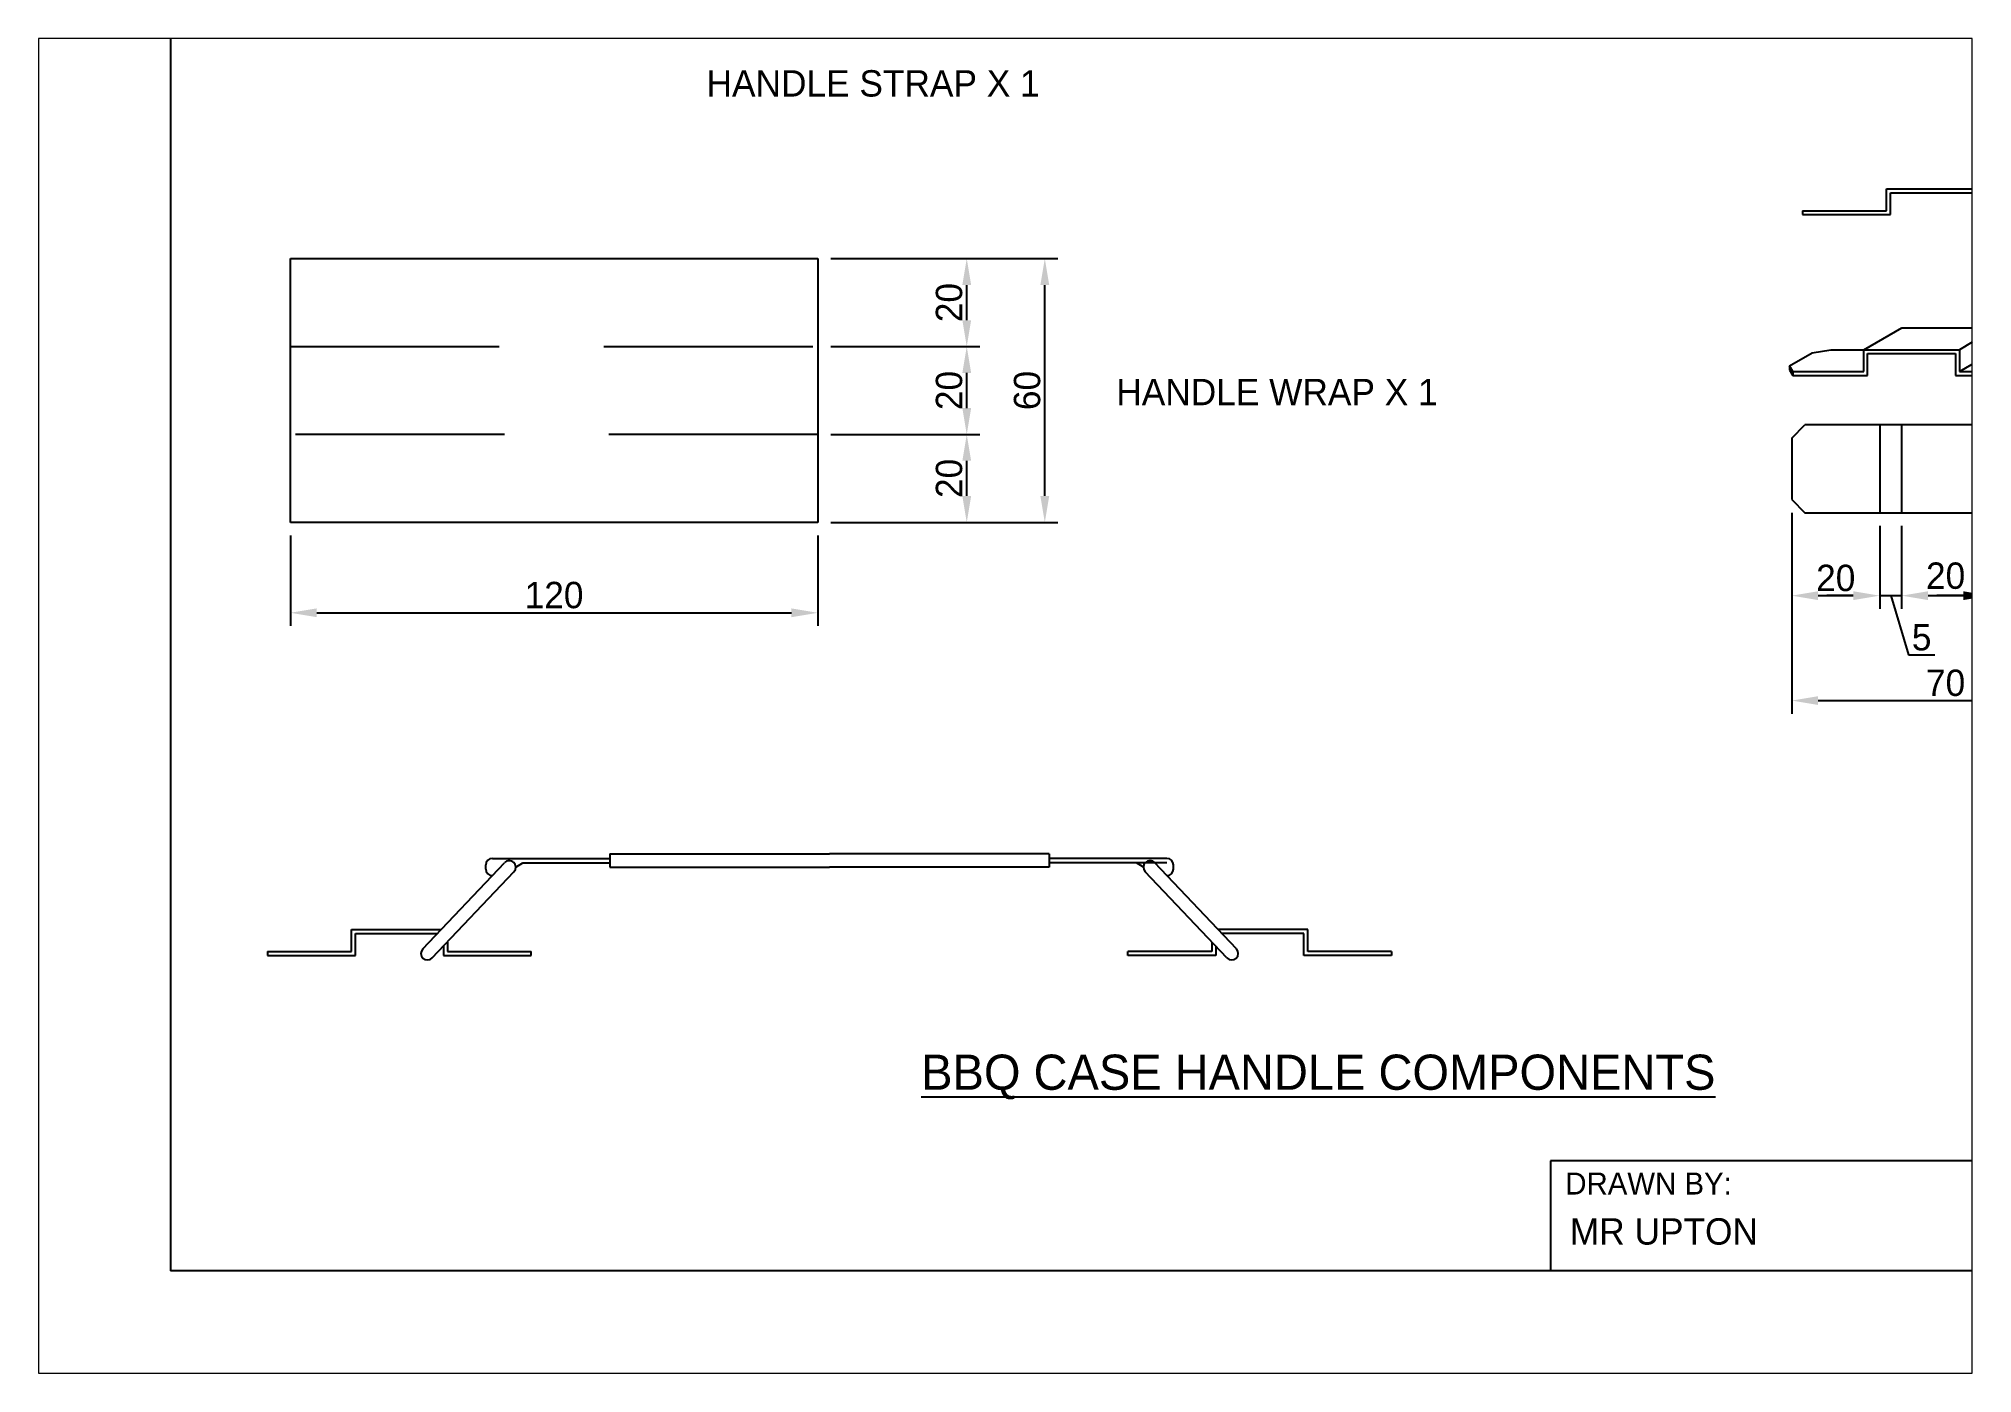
# Paper-space layout 'Layout1' of a CAD drawing. Header units: millimetres. Extents: x 28 to 256, y 20 to 177.
# The model-space entities are those that its viewports show. They can reach past a viewport. Long polylines and large blocks are cut down to what shows.
import ezdxf
from ezdxf.enums import TextEntityAlignment as Align

# ---------------------------------------------------------------- set-up
doc = ezdxf.new("R2010")
doc.units = ezdxf.units.MM
doc.header["$LTSCALE"] = 2
doc.linetypes.add('HIDDEN', pattern=[9.525, 6.35, -3.175])
for name, color, linetype in [('Border', 5, 'Continuous'), ('dims', 1, 'Continuous'), ('Hidden', 1, 'HIDDEN'), ('Outline', 3, 'Continuous')]:
    doc.layers.add(name, color=color, linetype=linetype)
doc.dimstyles.new('ISO-25', dxfattribs={"dimtxt": 6, "dimasz": 6, "dimexe": 3, "dimexo": 3, "dimgap": 1, "dimtad": 1, "dimdec": 0, "dimtxsty": 'Standard', "dimcen": 2.5, "dimdle": 2, "dimclrd": 1, "dimclre": 1, "dimclrt": 2, "dimadec": 0, "dimazin": 0, "dimtfac": 1, "dimtdec": 0, "dimtmove": 0, "dimatfit": 3, "dimfxl": 1, "dimarcsym": 0})

# ---------------------------------------------------------------- blocks, each defined once
blk = doc.blocks.new('a41to1')
at = {"layer": 'Border'}
for p, q in [((10, 200), (10, 10)), ((287, 22.5), (167, 22.5)), ((167, 22.5), (167, 10)), ((287, 10), (10, 10))]:
    blk.add_line(p, q, dxfattribs=at)
at = {"layer": 'Border', "color": 1}
blk.add_text('DRAWN BY:', height=2.5, dxfattribs=at).set_placement((168.69, 18.67))
at = {"layer": 'Border', "color": 3}
blk.add_attdef('DRAWN_BY', (169.21, 12.97), '', height=3, dxfattribs=at)
blk.add_attdef('DATE', text='', height=3, dxfattribs=at).set_placement((250.79, 13.55), align=Align.CENTER)
blk = doc.blocks.new('*D6')
at = {"layer": 'Defpoints', "color": 0, "transparency": 16777216}
for p in [(388.91, 195.45), (408.91, 192.45), (408.91, 173.6)]:
    blk.add_point(p, dxfattribs=at)
at = {"layer": 'Outline', "color": 1, "lineweight": -2, "transparency": 16777216}
for p, q in [((388.91, 192.45), (388.91, 170.6)), ((408.91, 189.45), (408.91, 170.6)), ((394.91, 173.6), (402.91, 173.6))]:
    blk.add_line(p, q, dxfattribs=at)
at = {"layer": 'Outline', "color": 1, "transparency": 16777216}
for points in [[(394.91, 174.6), (394.91, 172.6), (388.91, 173.6)], [(402.91, 174.6), (402.91, 172.6), (408.91, 173.6)]]:
    blk.add_solid(points, dxfattribs=at)
at = {"layer": 'Outline', "color": 2, "transparency": 16777216, "insert": (398.91, 177.6), "char_height": 6, "attachment_point": 5}
blk.add_mtext('20', dxfattribs=at)
blk = doc.blocks.new('*D7')
at = {"layer": 'Defpoints', "color": 0, "transparency": 16777216}
for p in [(408.91, 192.45), (413.91, 192.45), (413.91, 173.6)]:
    blk.add_point(p, dxfattribs=at)
at = {"layer": 'Outline', "color": 1, "lineweight": -2, "transparency": 16777216}
for p, q in [((408.91, 189.45), (408.91, 170.6)), ((413.91, 189.45), (413.91, 170.6)), ((402.91, 173.6), (396.91, 173.6)), ((408.91, 173.6), (413.91, 173.6)), ((408.91, 173.6), (413.91, 173.6)), ((411.41, 173.6), (415.46, 160.1)), ((419.91, 173.6), (425.91, 173.6)), ((415.46, 160.1), (421.46, 160.1))]:
    blk.add_line(p, q, dxfattribs=at)
at = {"layer": 'Outline', "color": 1, "transparency": 16777216}
for points in [[(402.91, 174.6), (402.91, 172.6), (408.91, 173.6)], [(419.91, 174.6), (419.91, 172.6), (413.91, 173.6)]]:
    blk.add_solid(points, dxfattribs=at)
at = {"layer": 'Outline', "color": 2, "transparency": 16777216, "insert": (418.46, 164.1), "char_height": 6, "attachment_point": 5}
blk.add_mtext('5', dxfattribs=at)
blk = doc.blocks.new('*D8')
at = {"layer": 'Defpoints', "color": 0, "transparency": 16777216}
for p in [(413.91, 192.45), (433.91, 192.45), (433.91, 173.6)]:
    blk.add_point(p, dxfattribs=at)
at = {"layer": 'Outline', "color": 1, "lineweight": -2, "transparency": 16777216}
for p, q in [((413.91, 189.45), (413.91, 170.6)), ((433.91, 189.45), (433.91, 170.6)), ((419.91, 173.6), (427.91, 173.6))]:
    blk.add_line(p, q, dxfattribs=at)
at = {"layer": 'Outline', "color": 1, "transparency": 16777216}
for points in [[(419.91, 174.6), (419.91, 172.6), (413.91, 173.6)], [(427.91, 174.6), (427.91, 172.6), (433.91, 173.6)]]:
    blk.add_solid(points, dxfattribs=at)
at = {"layer": 'Outline', "color": 2, "transparency": 16777216, "insert": (423.91, 178.11), "char_height": 6, "attachment_point": 5}
blk.add_mtext('20', dxfattribs=at)
blk = doc.blocks.new('*D9')
at = {"layer": 'Defpoints', "color": 0, "transparency": 16777216}
for p in [(433.91, 192.45), (438.91, 192.45), (438.91, 173.6)]:
    blk.add_point(p, dxfattribs=at)
at = {"layer": 'Outline', "color": 1, "lineweight": -2, "transparency": 16777216}
for p, q in [((433.91, 189.45), (433.91, 170.6)), ((438.91, 189.45), (438.91, 170.6)), ((427.91, 173.6), (421.91, 173.6)), ((433.91, 173.6), (438.91, 173.6)), ((433.91, 173.6), (438.91, 173.6)), ((436.41, 173.6), (440.46, 160.1)), ((444.91, 173.6), (450.91, 173.6)), ((440.46, 160.1), (446.46, 160.1))]:
    blk.add_line(p, q, dxfattribs=at)
at = {"layer": 'Outline', "color": 1, "transparency": 16777216}
for points in [[(427.91, 174.6), (427.91, 172.6), (433.91, 173.6)], [(444.91, 174.6), (444.91, 172.6), (438.91, 173.6)]]:
    blk.add_solid(points, dxfattribs=at)
at = {"layer": 'Outline', "color": 2, "transparency": 16777216, "insert": (443.46, 164.1), "char_height": 6, "attachment_point": 5}
blk.add_mtext('5', dxfattribs=at)
blk = doc.blocks.new('*D11')
at = {"layer": 'Defpoints', "color": 0, "transparency": 16777216}
for p in [(388.91, 195.45), (458.91, 195.45), (458.91, 149.73)]:
    blk.add_point(p, dxfattribs=at)
at = {"layer": 'Outline', "color": 1, "lineweight": -2, "transparency": 16777216}
for p, q in [((388.91, 192.45), (388.91, 146.73)), ((458.91, 192.45), (458.91, 146.73)), ((394.91, 149.73), (452.91, 149.73))]:
    blk.add_line(p, q, dxfattribs=at)
at = {"layer": 'Outline', "color": 1, "transparency": 16777216}
for points in [[(394.91, 150.73), (394.91, 148.73), (388.91, 149.73)], [(452.91, 150.73), (452.91, 148.73), (458.91, 149.73)]]:
    blk.add_solid(points, dxfattribs=at)
at = {"layer": 'Outline', "color": 2, "transparency": 16777216, "insert": (423.91, 153.73), "char_height": 6, "attachment_point": 5}
blk.add_mtext('70', dxfattribs=at)
blk = doc.blocks.new('*D18')
at = {"layer": 'Defpoints', "color": 0, "transparency": 16777216}
for p in [(167.29, 210.28), (201.19, 210.28), (167.29, 190.28)]:
    blk.add_point(p, dxfattribs=at)
at = {"layer": 'Outline', "color": 1, "lineweight": -2, "transparency": 16777216}
for p, q in [((170.29, 210.28), (204.19, 210.28)), ((201.19, 196.28), (201.19, 204.28)), ((170.29, 190.28), (204.19, 190.28))]:
    blk.add_line(p, q, dxfattribs=at)
at = {"layer": 'Outline', "color": 1, "transparency": 16777216}
for points in [[(200.19, 204.28), (202.19, 204.28), (201.19, 210.28)], [(200.19, 196.28), (202.19, 196.28), (201.19, 190.28)]]:
    blk.add_solid(points, dxfattribs=at)
at = {"layer": 'Outline', "color": 2, "transparency": 16777216, "insert": (197.19, 200.28), "char_height": 6, "attachment_point": 5, "rotation": 90}
blk.add_mtext('20', dxfattribs=at)
blk = doc.blocks.new('*D19')
at = {"layer": 'Defpoints', "color": 0, "transparency": 16777216}
for p in [(167.29, 230.28), (201.19, 230.28), (167.29, 210.28)]:
    blk.add_point(p, dxfattribs=at)
at = {"layer": 'Outline', "color": 1, "lineweight": -2, "transparency": 16777216}
for p, q in [((170.29, 230.28), (204.19, 230.28)), ((201.19, 216.28), (201.19, 224.28)), ((170.29, 210.28), (204.19, 210.28))]:
    blk.add_line(p, q, dxfattribs=at)
at = {"layer": 'Outline', "color": 1, "transparency": 16777216}
for points in [[(200.19, 224.28), (202.19, 224.28), (201.19, 230.28)], [(200.19, 216.28), (202.19, 216.28), (201.19, 210.28)]]:
    blk.add_solid(points, dxfattribs=at)
at = {"layer": 'Outline', "color": 2, "transparency": 16777216, "insert": (197.19, 220.28), "char_height": 6, "attachment_point": 5, "rotation": 90}
blk.add_mtext('20', dxfattribs=at)
blk = doc.blocks.new('*D20')
at = {"layer": 'Defpoints', "color": 0, "transparency": 16777216}
for p in [(167.29, 250.28), (201.19, 250.28), (167.29, 230.28)]:
    blk.add_point(p, dxfattribs=at)
at = {"layer": 'Outline', "color": 1, "lineweight": -2, "transparency": 16777216}
for p, q in [((170.29, 250.28), (204.19, 250.28)), ((201.19, 236.28), (201.19, 244.28)), ((170.29, 230.28), (204.19, 230.28))]:
    blk.add_line(p, q, dxfattribs=at)
at = {"layer": 'Outline', "color": 1, "transparency": 16777216}
for points in [[(200.19, 244.28), (202.19, 244.28), (201.19, 250.28)], [(200.19, 236.28), (202.19, 236.28), (201.19, 230.28)]]:
    blk.add_solid(points, dxfattribs=at)
at = {"layer": 'Outline', "color": 2, "transparency": 16777216, "insert": (197.19, 240.28), "char_height": 6, "attachment_point": 5, "rotation": 90}
blk.add_mtext('20', dxfattribs=at)
blk = doc.blocks.new('*D21')
at = {"layer": 'Defpoints', "color": 0, "transparency": 16777216}
for p in [(167.29, 250.28), (218.95, 250.28), (167.29, 190.28)]:
    blk.add_point(p, dxfattribs=at)
at = {"layer": 'Outline', "color": 1, "lineweight": -2, "transparency": 16777216}
for p, q in [((170.29, 250.28), (221.95, 250.28)), ((218.95, 196.28), (218.95, 244.28)), ((170.29, 190.28), (221.95, 190.28))]:
    blk.add_line(p, q, dxfattribs=at)
at = {"layer": 'Outline', "color": 1, "transparency": 16777216}
for points in [[(217.95, 244.28), (219.95, 244.28), (218.95, 250.28)], [(217.95, 196.28), (219.95, 196.28), (218.95, 190.28)]]:
    blk.add_solid(points, dxfattribs=at)
at = {"layer": 'Outline', "color": 2, "transparency": 16777216, "insert": (214.95, 220.28), "char_height": 6, "attachment_point": 5, "rotation": 90}
blk.add_mtext('60', dxfattribs=at)
blk = doc.blocks.new('*D22')
at = {"layer": 'Defpoints', "color": 0, "transparency": 16777216}
for p in [(47.29, 190.28), (167.29, 190.28), (167.29, 169.7)]:
    blk.add_point(p, dxfattribs=at)
at = {"layer": 'Outline', "color": 1, "lineweight": -2, "transparency": 16777216}
for p, q in [((47.29, 187.28), (47.29, 166.7)), ((167.29, 187.28), (167.29, 166.7)), ((53.29, 169.7), (161.29, 169.7))]:
    blk.add_line(p, q, dxfattribs=at)
at = {"layer": 'Outline', "color": 1, "transparency": 16777216}
for points in [[(53.29, 170.7), (53.29, 168.7), (47.29, 169.7)], [(161.29, 170.7), (161.29, 168.7), (167.29, 169.7)]]:
    blk.add_solid(points, dxfattribs=at)
at = {"layer": 'Outline', "color": 2, "transparency": 16777216, "insert": (107.29, 173.7), "char_height": 6, "attachment_point": 5}
blk.add_mtext('120', dxfattribs=at)

msp = doc.modelspace()

# ---------------------------------------------------------------- linework, layer by layer
at = {"layer": 'Hidden'}
for p, q in [((47.29, 230.28), (167.29, 230.28)), ((408.91, 212.45), (408.91, 192.45)), ((413.91, 212.45), (413.91, 192.45)), ((167.29, 210.28), (47.29, 210.28))]:
    msp.add_line(p, q, dxfattribs=at)
at = {"layer": 'Outline'}
for p, q in [((410.45, 266.19), (432.25, 266.19)), ((410.45, 261.19), (410.45, 266.19)), ((411.35, 265.29), (431.35, 265.29)), ((411.35, 260.29), (411.35, 265.29)), ((431.35, 265.29), (431.35, 260.29)), ((391.35, 261.19), (410.45, 261.19)), ((391.35, 261.19), (391.35, 260.29)), ((391.35, 260.29), (411.35, 260.29)), ((431.35, 260.29), (451.35, 260.29)), ((47.29, 250.28), (167.29, 250.28)), ((47.29, 190.28), (47.29, 250.28)), ((167.29, 250.28), (167.29, 190.28)), ((405.27, 229.57), (413.93, 234.57)), ((413.93, 234.57), (435.73, 234.57)), ((435.73, 234.57), (427.07, 229.57)), ((388.42, 225.87), (393.53, 228.82)), ((393.53, 228.82), (397.83, 229.57)), ((397.83, 229.57), (405.27, 229.57)), ((405.27, 224.57), (405.27, 229.57)), ((405.27, 229.57), (427.07, 229.57)), ((427.07, 229.57), (427.07, 224.57)), ((427.07, 224.57), (435.73, 229.57)), ((389.17, 224.57), (388.42, 225.87)), ((388.42, 225.87), (388.42, 224.97)), ((388.42, 224.97), (389.17, 223.67)), ((389.17, 224.57), (405.27, 224.57)), ((389.17, 224.57), (389.17, 223.67)), ((406.17, 223.67), (406.17, 228.67)), ((406.17, 228.67), (426.17, 228.67)), ((426.17, 228.67), (426.17, 223.67)), ((427.07, 224.57), (443.17, 224.57)), ((389.17, 223.67), (406.17, 223.67)), ((426.17, 223.67), (443.17, 223.67)), ((388.91, 209.45), (391.91, 212.45)), ((455.91, 212.45), (391.91, 212.45)), ((388.91, 209.45), (388.91, 195.45)), ((388.91, 195.45), (391.91, 192.45)), ((167.29, 190.28), (47.29, 190.28)), ((391.91, 192.45), (455.91, 192.45)), ((119.98, 114.83), (119.98, 111.83)), ((119.98, 114.83), (169.98, 114.83)), ((219.98, 114.83), (169.98, 114.83)), ((219.98, 114.83), (219.98, 111.83)), ((77.41, 93.24), (95.99, 112.83)), ((79.59, 91.17), (98.16, 110.77)), ((91.75, 111.39), (91.75, 112.33)), ((93.25, 113.83), (119.98, 113.83)), ((98.11, 112.89), (98.11, 112.89)), ((98.57, 111.84), (100.18, 112.83)), ((100.18, 112.83), (119.98, 112.83)), ((119.98, 111.83), (169.98, 111.83)), ((219.98, 111.83), (169.98, 111.83)), ((246.72, 113.83), (219.98, 113.83)), ((239.79, 112.83), (219.98, 112.83)), ((246.72, 112.83), (219.98, 112.83)), ((246.72, 112.83), (219.98, 112.83)), ((241.39, 111.84), (239.79, 112.83)), ((260.38, 91.17), (241.8, 110.77)), ((241.86, 112.89), (241.86, 112.89)), ((262.56, 93.24), (243.98, 112.83)), ((248.22, 111.39), (248.22, 112.33)), ((61.21, 92.63), (61.21, 97.63)), ((61.21, 97.63), (81.58, 97.63)), ((278.76, 97.63), (258.39, 97.63)), ((278.76, 92.63), (278.76, 97.63)), ((42.11, 92.63), (61.21, 92.63)), ((42.11, 92.63), (42.11, 91.73)), ((62.11, 91.73), (62.11, 96.73)), ((62.11, 96.73), (80.72, 96.73)), ((82.11, 93.83), (82.11, 91.73)), ((83.01, 94.78), (83.01, 92.63)), ((83.01, 92.63), (102.11, 92.63)), ((102.11, 91.73), (102.11, 92.63)), ((102.11, 91.73), (102.11, 92.63)), ((256.96, 92.63), (237.86, 92.63)), ((237.86, 91.73), (237.86, 92.63)), ((237.86, 91.73), (237.86, 92.63)), ((256.96, 94.78), (256.96, 92.63)), ((257.86, 93.83), (257.86, 91.73)), ((277.86, 96.73), (259.24, 96.73)), ((277.86, 91.73), (277.86, 96.73)), ((297.86, 92.63), (278.76, 92.63)), ((297.86, 92.63), (297.86, 91.73)), ((42.11, 91.73), (62.11, 91.73)), ((77.47, 91.12), (77.47, 91.12)), ((82.11, 91.73), (102.11, 91.73)), ((257.86, 91.73), (237.86, 91.73)), ((262.5, 91.12), (262.5, 91.12)), ((297.86, 91.73), (277.86, 91.73))]:
    msp.add_line(p, q, dxfattribs=at)
for centre, start, end in [((93.25, 112.33), 90, 180), ((93.25, 111.39), 180, 270), ((97.08, 111.8), 46.5232, 136.5232), ((97.08, 111.8), 316.5232, 46.5232), ((242.89, 111.8), 133.4768, 223.4768), ((242.89, 111.8), 43.4768, 133.4768), ((246.72, 112.33), 0, 90), ((246.72, 111.39), 270, 0), ((78.5, 92.21), 136.5232, 226.5232), ((261.47, 92.21), 313.4768, 43.4768), ((78.5, 92.21), 226.5232, 316.5232), ((261.47, 92.21), 223.4768, 313.4768)]:
    msp.add_arc(centre, 1.5, start, end, dxfattribs=at)

# ---------------------------------------------------------------- block references
ref = msp.add_blockref('a41to1', (0, 0), dxfattribs=dict(xscale=2, yscale=2, zscale=2))
ref.add_attrib('DRAWN_BY', 'MR UPTON', (338.42, 25.94), dxfattribs={"layer": 'Border', "color": 3, "height": 6})

# ---------------------------------------------------------------- texts
at = {"layer": 'dims', "attachment_point": 1}
for s, insert, char_height, width in [('HANDLE STRAP X 1', (141.99, 293.16), 6, 100.6284), ('HANDLE WRAP X 1', (235.22, 222.93), 6, 94), ('{\\LBBQ CASE HANDLE COMPONENTS}', (190.83, 69.17), 8, 224)]:
    msp.add_mtext(s, dxfattribs=dict(at, insert=insert, char_height=char_height, width=width))

# ---------------------------------------------------------------- dimensions: what is measured, and where the dimension line sits
at = {"layer": 'Outline'}
for base, p1, p2, picture, middle in [((201.19, 250.28), (167.29, 230.28), (167.29, 250.28), '*D20', (197.19, 240.28)), ((201.19, 230.28), (167.29, 210.28), (167.29, 230.28), '*D19', (197.19, 220.28))]:
    dim = msp.add_linear_dim(base=base, p1=p1, p2=p2, angle=90, dimstyle='ISO-25', override={"dimtmove": 1}, dxfattribs=at)
    dim.commit()
    dim.dimension.update_dxf_attribs({"geometry": picture, "text_midpoint": middle})
for base, p2, picture, middle in [((218.95, 250.28), (167.29, 250.28), '*D21', (214.95, 220.28)), ((201.19, 210.28), (167.29, 210.28), '*D18', (197.19, 200.28))]:
    dim = msp.add_linear_dim(base=base, p1=(167.29, 190.28), p2=p2, angle=90, dimstyle='ISO-25', dxfattribs=at)
    dim.commit()
    dim.dimension.update_dxf_attribs({"geometry": picture, "text_midpoint": middle})
for base, p1, p2, override, picture, middle in [((408.91, 173.6), (388.91, 195.45), (408.91, 192.45), {"dimtxt": 6, "dimasz": 6, "dimexo": 3, "dimdle": 2}, '*D6', (398.91, 173.6)), ((458.91, 149.73), (388.91, 195.45), (458.91, 195.45), {"dimtxt": 6, "dimasz": 6, "dimexo": 3, "dimdle": 2}, '*D11', (423.91, 149.73)), ((433.91, 173.6), (413.91, 192.45), (433.91, 192.45), {"dimtxt": 6, "dimasz": 6, "dimexo": 3, "dimdle": 2, "dimtmove": 1}, '*D8', (423.91, 174.11))]:
    dim = msp.add_linear_dim(base=base, p1=p1, p2=p2, dimstyle='ISO-25', override=override, dxfattribs=at)
    dim.commit()
    dim.dimension.update_dxf_attribs({"geometry": picture, "text_midpoint": middle, "dimtype": 160})
dim = msp.add_linear_dim(base=(167.29, 169.7), p1=(47.29, 190.28), p2=(167.29, 190.28), dimstyle='ISO-25', dxfattribs=at)
dim.commit()
dim.dimension.update_dxf_attribs({"geometry": '*D22', "text_midpoint": (107.29, 173.7)})
for base, p1, p2, picture, middle in [((413.91, 173.6), (408.91, 192.45), (413.91, 192.45), '*D7', (416.46, 164.1)), ((438.91, 173.6), (433.91, 192.45), (438.91, 192.45), '*D9', (441.46, 164.1))]:
    dim = msp.add_linear_dim(base=base, p1=p1, p2=p2, dimstyle='ISO-25', override={"dimtxt": 6, "dimasz": 6, "dimexo": 3, "dimdle": 2, "dimtmove": 1}, dxfattribs=at)
    dim.commit()
    dim.dimension.update_dxf_attribs({"geometry": picture, "text_midpoint": middle})

psp = doc.layouts.get("Layout1")

# ---------------------------------------------------------------- viewports
at = {"layer": '0'}
psp.add_viewport(center=(142.12, 98.1), size=(227.4, 156.9551), view_center_point=(210, 148.5), view_height=303.6742, dxfattribs=at)

doc.saveas('drawing.dxf')
